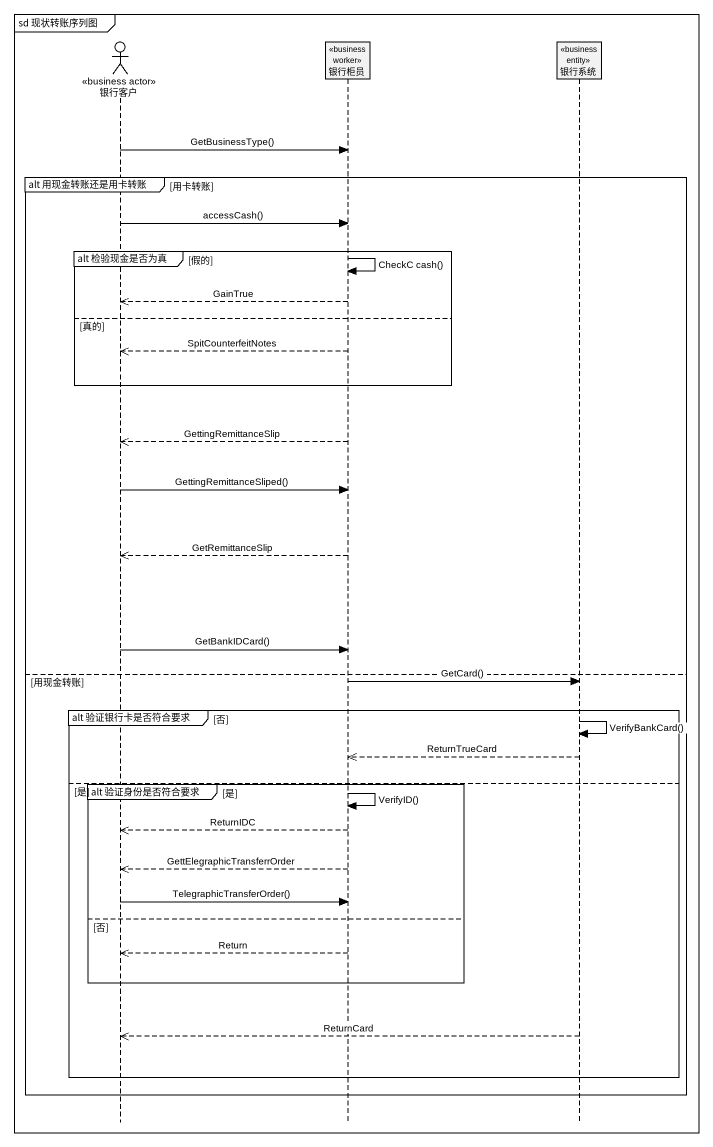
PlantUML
@startuml
mainframe sd 现状转账序列图
hide footbox
actor 银行客户 <<business actor>>
participant 银行柜员 <<business worker>>
participant 银行系统 <<business entity>>

银行客户 -> 银行柜员 : GetBusinessType()
group alt 用现金转账还是用卡转账 [用卡转账]
  银行客户 -> 银行柜员 : accessCash()
  group alt 检验现金是否为真 [假的]
    银行柜员 -> 银行柜员 : CheckC cash()
    银行柜员 -->> 银行客户 : GainTrue
  else 真的
    银行柜员 -->> 银行客户 : SpitCounterfeitNotes
  end
  银行柜员 -->> 银行客户 : GettingRemittanceSlip
  银行客户 -> 银行柜员 : GettingRemittanceSliped()
  银行柜员 -->> 银行客户 : GetRemittanceSlip
  银行客户 -> 银行柜员 : GetBankIDCard()
else 用现金转账
  银行柜员 -> 银行系统 : GetCard()
  group alt 验证银行卡是否符合要求 [否]
    银行系统 -> 银行系统 : VerifyBankCard()
    银行系统 -->> 银行柜员 : ReturnTrueCard
  else 是
    group alt 验证身份是否符合要求 [是]
      银行柜员 -> 银行柜员 : VerifyID()
      银行柜员 -->> 银行客户 : ReturnIDC
      银行柜员 -->> 银行客户 : GettElegraphicTransferrOrder
      银行客户 -> 银行柜员 : TelegraphicTransferOrder()
    else 否
      银行柜员 -->> 银行客户 : Return
    end
    银行系统 -->> 银行客户 : ReturnCard
  end
end
@enduml
